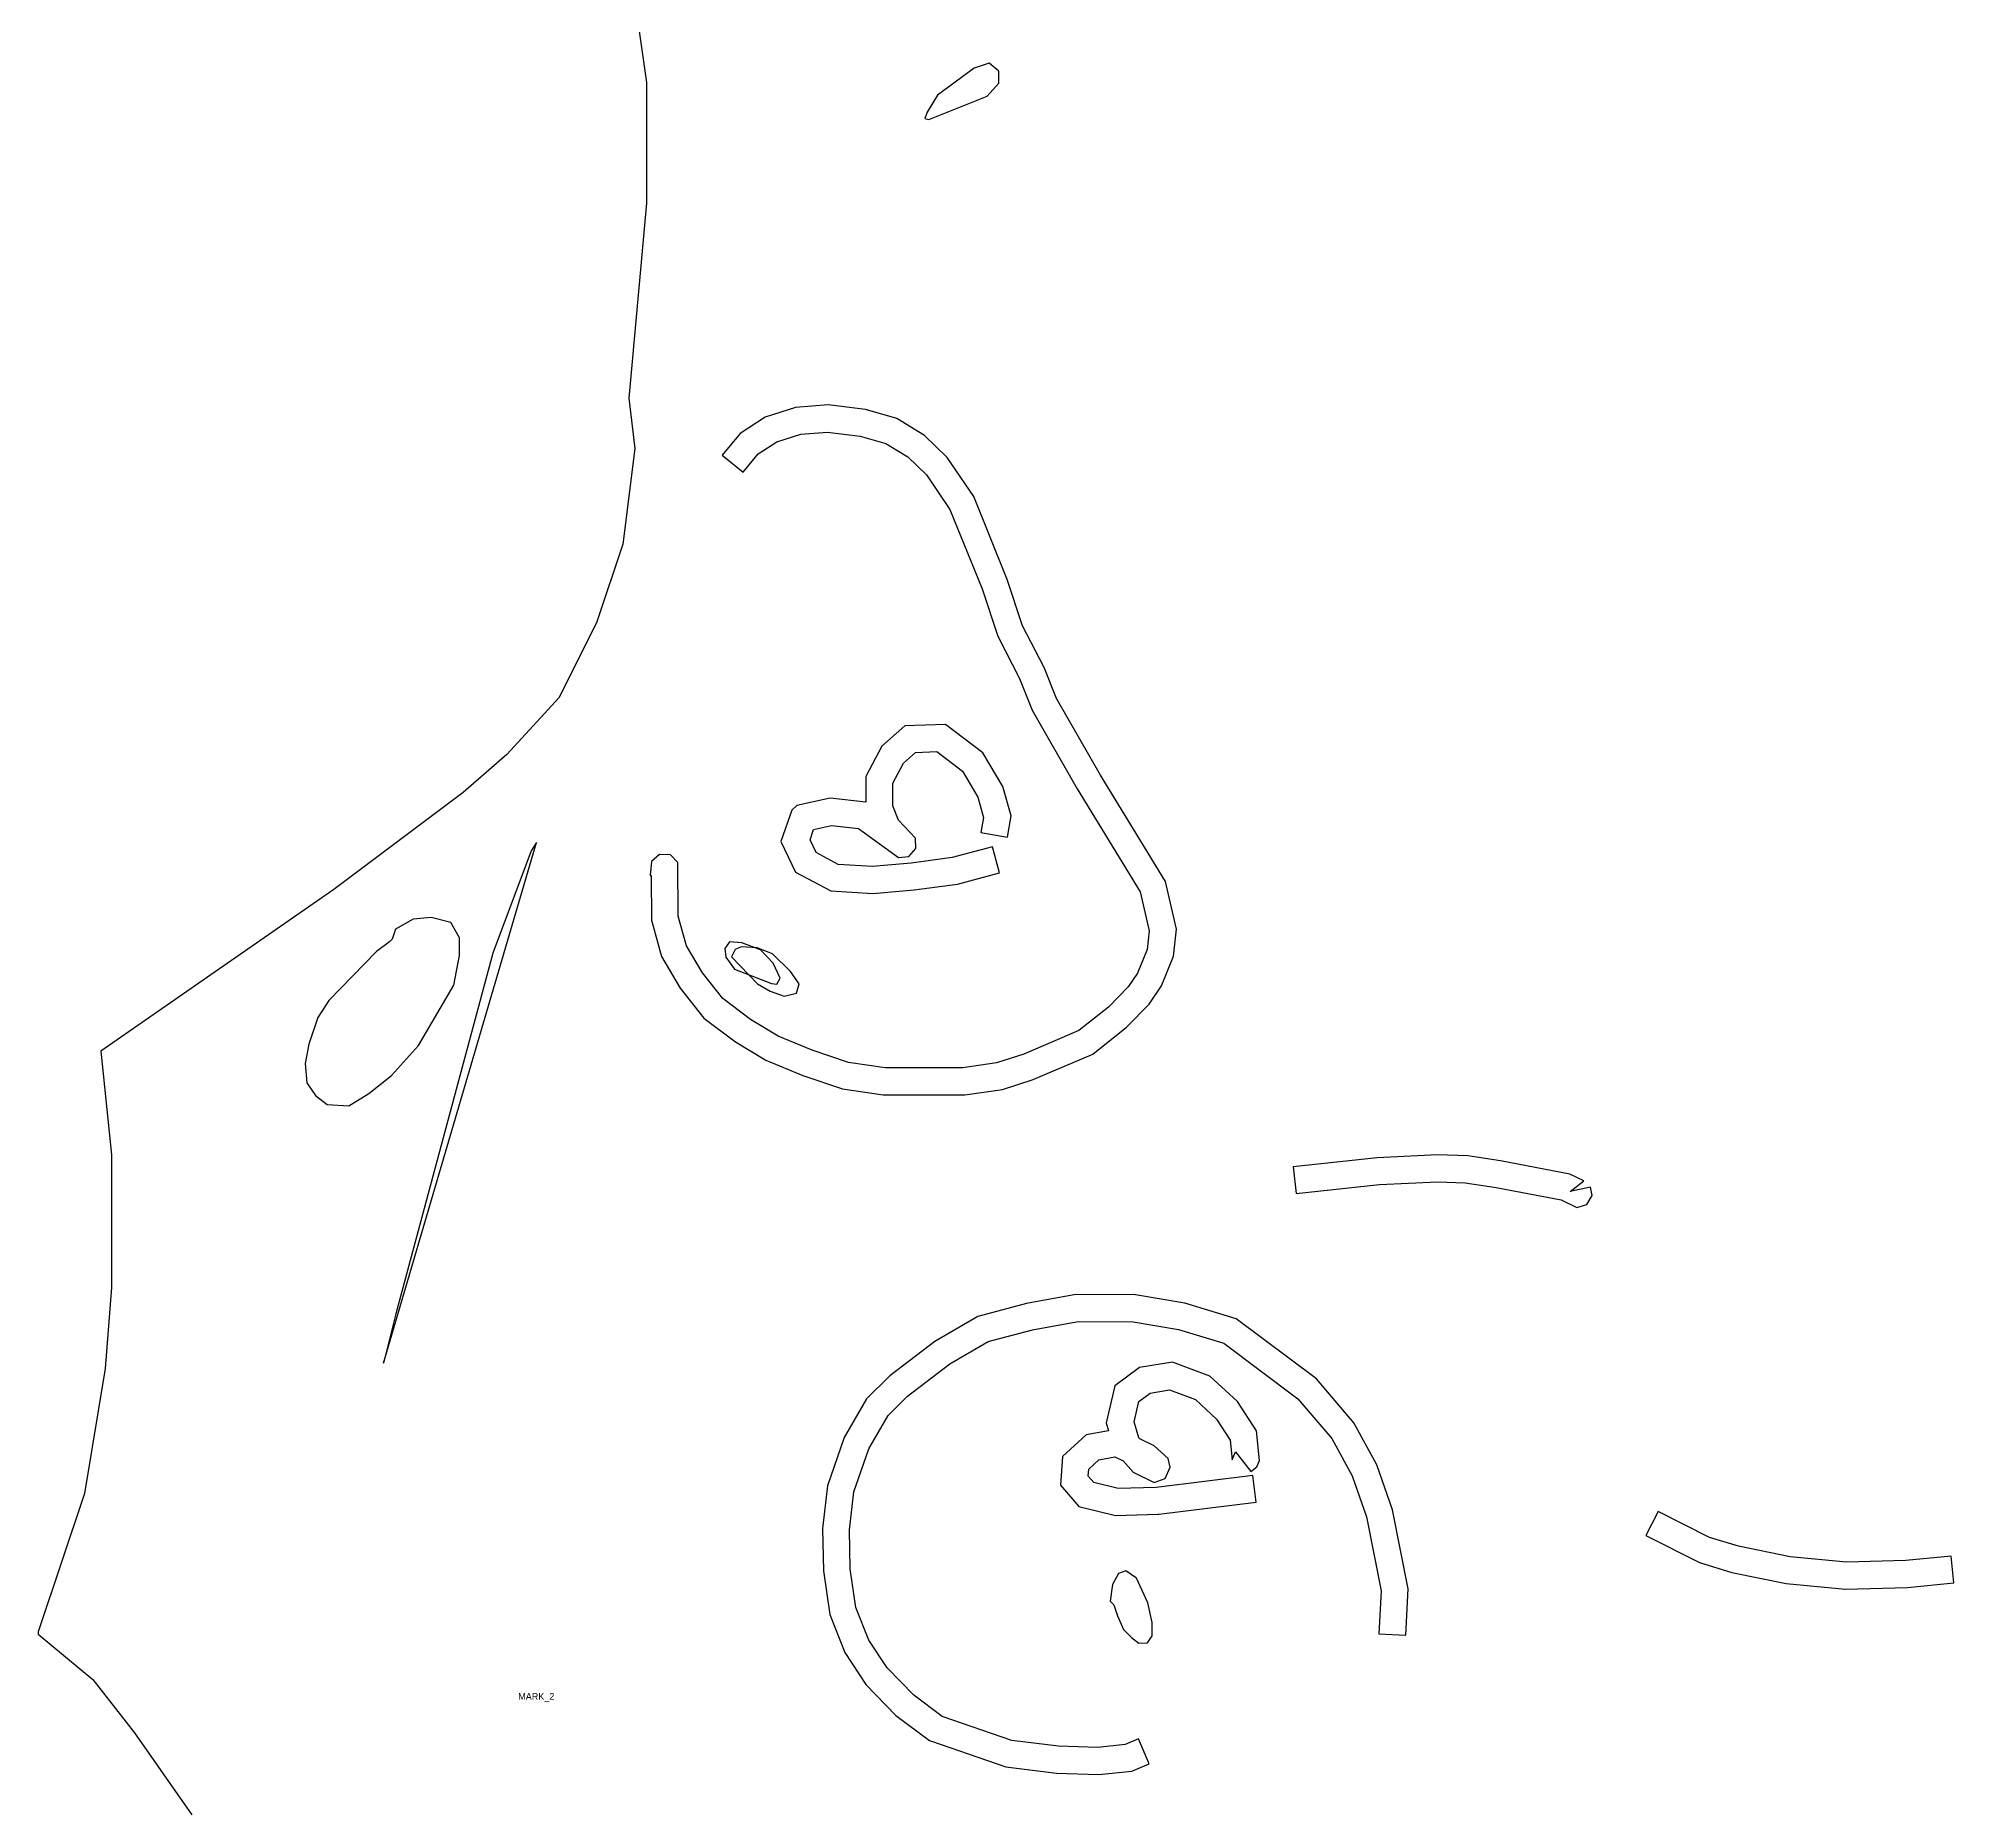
# Model space of a CAD drawing. Header units: metres. Extents: x -3553 to -772, y 370 to 2945.
# Drawn here: x -3553 to -2842, y 1020 to 1676 of the extents above; entities that cross this region are included whole.
import ezdxf
from ezdxf.enums import TextEntityAlignment as Align

# ---------------------------------------------------------------- set-up
doc = ezdxf.new("R2010")
doc.units = ezdxf.units.M
doc.layers.add('72', color=7, linetype='Continuous')

msp = doc.modelspace()

# ---------------------------------------------------------------- linework, layer by layer
at = {"layer": '1'}
msp.add_lwpolyline([(-3337.6, 1732.8), (-3327.2, 1660), (-3327.2, 1615.2), (-3333.76, 1542.99), (-3331.56, 1524.29), (-3336, 1488.8), (-3345.6, 1460), (-3359.6, 1432), (-3378.98, 1410.85), (-3395.2, 1396.8), (-3443.2, 1360.8), (-3529.6, 1300.8), (-3525.6, 1262.4), (-3525.6, 1213.2), (-3528, 1183.2), (-3535.73, 1136.8), (-3552.8, 1085.6), (-3552.8, 1084.67), (-3532.63, 1067.86), (-3517.13, 1048.13), (-3495.85, 1017.73)], dxfattribs=at)
at = {"layer": '51'}
for points in [[(-3325.85, 1366.01), (-3325.57, 1365.98), (-3325.44, 1349.45), (-3321.73, 1335.9), (-3314.71, 1324.18), (-3305.99, 1313.13), (-3294.22, 1304.29), (-3282.99, 1297.48), (-3269.29, 1291.83), (-3254.61, 1286.93), (-3239.47, 1284.7), (-3209.23, 1284.67), (-3195.17, 1286.68), (-3183.86, 1290.31), (-3183.64, 1290.4), (-3161.68, 1299.78), (-3149.2, 1309.69), (-3140.78, 1318.32), (-3136.28, 1325.06), (-3131.75, 1336.04), (-3130.7, 1346.1), (-3134.77, 1363.73), (-3158.9, 1403.18), (-3175.17, 1431.56), (-3179.75, 1443.12), (-3187.75, 1458.57), (-3193.42, 1475.74), (-3205.84, 1506.44), (-3215.75, 1520.97), (-3224.15, 1529.13), (-3234.38, 1535.39), (-3246, 1538.68), (-3259.87, 1540.43), (-3271.97, 1539.42), (-3283.22, 1535.86), (-3292.56, 1529.89), (-3299.16, 1521.77), (-3291.41, 1515.46), (-3285.82, 1522.33), (-3278.94, 1526.72), (-3270.02, 1529.55), (-3260.08, 1530.37), (-3247.99, 1528.86), (-3238.43, 1526.15), (-3230.32, 1521.18), (-3223.44, 1514.5), (-3214.71, 1501.7), (-3202.81, 1472.3), (-3197, 1454.67), (-3188.86, 1438.97), (-3184.2, 1427.21), (-3167.51, 1398.08), (-3144.15, 1359.9), (-3140.82, 1345.48), (-3141.55, 1338.52), (-3145.15, 1329.79), (-3148.58, 1324.64), (-3155.91, 1317.12), (-3166.85, 1308.45), (-3187.35, 1299.69), (-3197.42, 1296.46), (-3209.94, 1294.67), (-3238.73, 1294.7), (-3252.28, 1296.69), (-3265.8, 1301.2), (-3278.46, 1306.43), (-3288.61, 1312.58), (-3298.94, 1320.35), (-3306.47, 1329.87), (-3312.45, 1339.86), (-3315.45, 1350.83), (-3315.61, 1370.75), (-3318.39, 1373.63), (-3322.39, 1373.79), (-3325.39, 1371.15)], [(-3277.39, 1378.56), (-3271.97, 1367.16), (-3258.88, 1360.24), (-3243.25, 1359.31), (-3227.99, 1360.65), (-3211.96, 1362.79), (-3196.35, 1366.98), (-3198.95, 1376.64), (-3213.93, 1372.61), (-3229.09, 1370.59), (-3243.39, 1369.34), (-3256.12, 1370.09), (-3264.36, 1374.45), (-3266.6, 1379.16), (-3265.26, 1383.06), (-3258.62, 1384.56), (-3248.56, 1383.37), (-3233.8, 1372.63), (-3229.94, 1373.06), (-3227.38, 1375.98), (-3227.47, 1379.86), (-3233.75, 1386.43), (-3235.9, 1391.84), (-3235.86, 1400.21), (-3231.95, 1407.65), (-3227.51, 1411.59), (-3219.56, 1411.89), (-3210.09, 1404.7), (-3204.39, 1395), (-3202.26, 1387.49), (-3203.21, 1381.93), (-3193.36, 1380.24), (-3192.02, 1388.03), (-3195.12, 1398.96), (-3202.47, 1411.47), (-3216.36, 1422.01), (-3231.48, 1421.45), (-3239.95, 1413.91), (-3245.85, 1402.71), (-3245.89, 1393.12), (-3259.15, 1394.7), (-3271.44, 1391.91), (-3273.38, 1390.18)], [(-3087.36, 1257.96), (-3086.29, 1248.02), (-3055.44, 1251.35), (-3033.84, 1252.44), (-3023.58, 1252.03), (-3012.15, 1250.35), (-2987.96, 1245.67), (-2982.23, 1242.9), (-2978.51, 1244), (-2976.51, 1247.32), (-2977.12, 1250.36), (-2984.63, 1248.86), (-2979.62, 1252.74), (-2984.78, 1255.24), (-3010.47, 1260.22), (-3022.65, 1262), (-3033.89, 1262.45), (-3056.23, 1261.32)], [(-3262, 1123.87), (-3261.63, 1108.11), (-3259.29, 1091.98), (-3253.66, 1077.89), (-3245.89, 1065.97), (-3234.76, 1054.48), (-3222.34, 1045.24), (-3221.6, 1044.99), (-3193.96, 1035.44), (-3175.22, 1033.13), (-3159.54, 1032.68), (-3147.23, 1033.93), (-3140.86, 1036.67), (-3144.81, 1045.86), (-3149.77, 1043.73), (-3159.91, 1042.7), (-3174.46, 1043.12), (-3191.69, 1045.24), (-3217.61, 1054.19), (-3228.14, 1062.02), (-3238.04, 1072.24), (-3244.74, 1082.52), (-3249.57, 1094.59), (-3251.65, 1108.94), (-3251.98, 1123.4), (-3250.33, 1137.47), (-3244.75, 1153.37), (-3237.63, 1165.76), (-3230.42, 1172.97), (-3214.7, 1184.89), (-3200.5, 1193.14), (-3184.12, 1197.53), (-3167.12, 1200.63), (-3146.77, 1200.53), (-3129.88, 1197.63), (-3113.11, 1192.58), (-3085.69, 1171.98), (-3073.13, 1157.29), (-3065.53, 1143.43), (-3060.2, 1128.15), (-3054.83, 1100.76), (-3055.67, 1084.84), (-3045.68, 1084.32), (-3044.78, 1101.47), (-3050.52, 1130.77), (-3056.36, 1147.51), (-3064.86, 1163.01), (-3078.81, 1179.31), (-3108.53, 1201.65), (-3127.58, 1207.38), (-3145.89, 1210.53), (-3168, 1210.64), (-3186.32, 1207.3), (-3204.38, 1202.45), (-3220.26, 1193.23), (-3237.01, 1180.52), (-3245.64, 1171.89), (-3253.88, 1157.55), (-3260.13, 1139.73)], [(-3173.68, 1139.96), (-3166.91, 1131.97), (-3153.32, 1128.71), (-3137.49, 1129.14), (-3137.25, 1129.17), (-3101.13, 1133.6), (-3102.35, 1143.53), (-3138.23, 1139.12), (-3152.27, 1138.74), (-3161.39, 1140.93), (-3163.41, 1143.3), (-3163.22, 1145.89), (-3159.53, 1149.27), (-3153.51, 1150.4), (-3150.47, 1148.93), (-3146.79, 1144.79), (-3138.93, 1140.89), (-3134.91, 1142.35), (-3133, 1146.66), (-3133.71, 1149.86), (-3138.96, 1154.46), (-3144.31, 1157.06), (-3144.68, 1157.47), (-3146.43, 1163.35), (-3144.7, 1170.89), (-3140.39, 1174.07), (-3133.22, 1175.26), (-3123.61, 1171.67), (-3115.8, 1164.41), (-3110.75, 1156.66), (-3109.99, 1149.38), (-3108.78, 1152.23), (-3103.12, 1145.03), (-3100.91, 1146.76), (-3099.91, 1149.13), (-3101.06, 1160.1), (-3108.09, 1170.9), (-3118.26, 1180.35), (-3132.22, 1185.56), (-3144.4, 1183.55), (-3153.61, 1176.73), (-3156.76, 1163.03), (-3155.9, 1160.13), (-3164.19, 1158.57), (-3172.9, 1150.58)], [(-2956.56, 1121.22), (-2936.77, 1111.24), (-2924.73, 1107.59), (-2904.54, 1103.45), (-2882.57, 1101.35), (-2859.57, 1102.05), (-2842.44, 1103.66), (-2843.38, 1113.62), (-2860.19, 1112.04), (-2882.25, 1111.37), (-2903.05, 1113.35), (-2922.27, 1117.29), (-2933.04, 1120.56), (-2952.06, 1130.15)]]:
    msp.add_lwpolyline(points, close=True, dxfattribs=at)
at = {"layer": '52'}
for points in [[(-3223.96, 1646.61), (-3222.54, 1646.23), (-3200.92, 1654.93), (-3196.59, 1659.7), (-3196.57, 1664.24), (-3200.15, 1667.12), (-3205.76, 1665.27), (-3219.36, 1655.29), (-3223.2, 1649)], [(-3424.84, 1185.17), (-3368.09, 1378.25), (-3370.07, 1375.12), (-3384.2, 1337.2), (-3420.22, 1203.46)], [(-3298.24, 1338.96), (-3297.81, 1335.69), (-3294.66, 1331.29), (-3280.87, 1325.98), (-3278.87, 1325.68), (-3277.65, 1327.91), (-3280.24, 1333.42), (-3285.01, 1338.4), (-3291.84, 1341.02), (-3296.49, 1341.38)], [(-3295.7, 1335.86), (-3286.13, 1325.85), (-3281.43, 1323.03), (-3276.2, 1321.28), (-3271.63, 1322.32), (-3270.61, 1325.85), (-3273.89, 1330.37), (-3280.57, 1336.88), (-3286.2, 1339.09), (-3292.12, 1339.5), (-3294.31, 1338.56)], [(-3155.24, 1096.9), (-3153.9, 1095.6), (-3152.55, 1091.49), (-3150.32, 1086.43), (-3147.4, 1083.46), (-3144.63, 1081.4), (-3141.38, 1081.45), (-3139.65, 1084.12), (-3139.67, 1089.07), (-3141.25, 1096.28), (-3145.49, 1105.48), (-3149.53, 1108.15), (-3152.14, 1107.23), (-3154.38, 1103.07)]]:
    msp.add_lwpolyline(points, close=True, dxfattribs=at)
at = {"layer": '54'}
msp.add_lwpolyline([(-3453.78, 1296.22), (-3453.22, 1289.11), (-3450.02, 1284.36), (-3445.63, 1281.11), (-3437.68, 1280.55), (-3430.16, 1285.09), (-3421.8, 1291.8), (-3411.79, 1302.89), (-3398.75, 1325.32), (-3396.57, 1336.27), (-3396.57, 1342.82), (-3399.79, 1348.51), (-3407.11, 1350.34), (-3413.79, 1349.81), (-3420.29, 1346.05), (-3421.59, 1342.34), (-3422.55, 1341.33), (-3427.4, 1337.85), (-3445.01, 1319.62), (-3449.18, 1313.27), (-3452.45, 1303.49)], close=True, dxfattribs=at)

# ---------------------------------------------------------------- texts
at = {"layer": '72'}
msp.add_text('MARK_2', height=2.5, dxfattribs=at).set_placement((-3374.8, 1059.6), align=Align.BOTTOM_LEFT)

doc.saveas('drawing.dxf')
